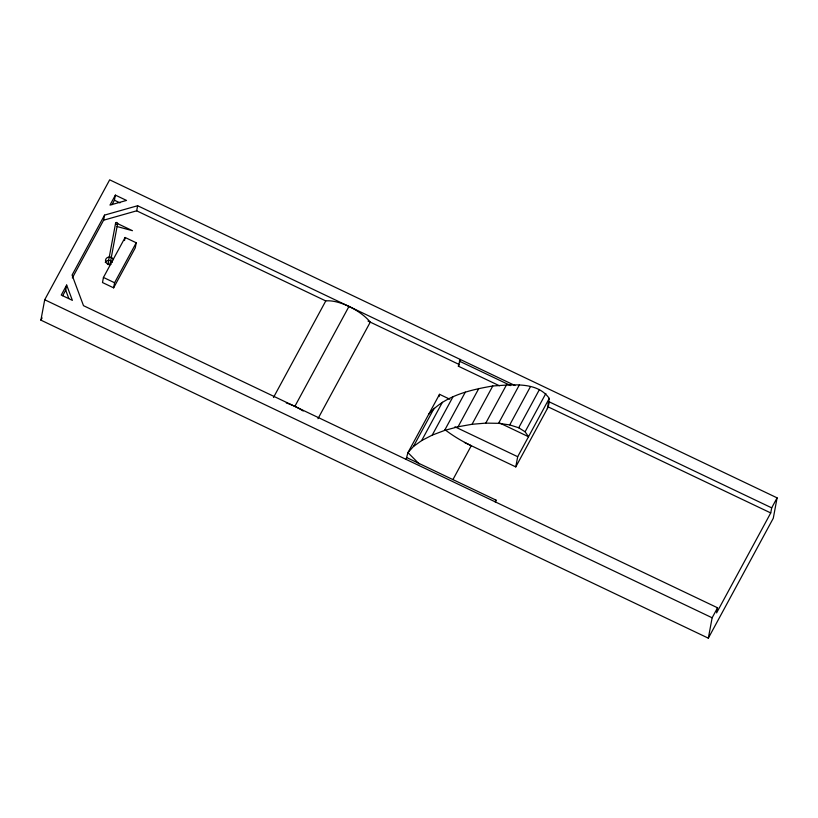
<?xml version="1.0" encoding="UTF-8"?>
<svg xmlns="http://www.w3.org/2000/svg" width="818" height="818" viewBox="0 0 818 818"><rect width="100%" height="100%" fill="white"/><g stroke="black" fill="none" stroke-linecap="round" stroke-linejoin="round"><path stroke-width="1.23" d="M40.9 320.145L44.714 299.756L109.673 179.827L777.1 497.855L773.286 518.244L708.327 638.173L40.9 320.145L42.117 317.905M62.7 295.717L65.716 290.165L66.667 285.073L72.373 300.359L61.248 295.063L66.667 285.073M72.332 277.946L103.6 220.206L104.561 215.114L137.629 205.727L514.962 385.523M112.025 204.664L114.428 200.216L115.389 195.124L126.504 200.42L109.97 205.113L115.389 195.124M103.446 277.445L102.495 282.547L113.62 287.844L135.267 247.864L136.228 242.772L125.103 237.476L103.446 277.445L114.571 282.752L113.62 287.844M107.966 263.979L115.594 223.202M109.99 264.398L117.618 223.631A1.033 0.941 10.6 0 0 116.268 222.516A1.033 0.941 10.6 0 0 115.931 224.112A1.033 0.941 10.6 0 0 117.618 223.631L132.455 230.696L117.076 226.535M124.53 240.533L125.103 237.476M103.6 220.206L136.678 210.819L137.629 205.727M406.086 459.379L407.947 452.62L439.522 394.317L449.788 399.215M439.102 396.587L439.522 394.317M499.44 385.769L458.366 366.198L460.166 359.409L459.593 362.466M495.596 502.16L495.984 500.115L406.996 457.712M464.44 442.436L515.78 466.904L517.682 456.71L549.267 398.407C537.037 381.004 511.322 384.941 492.794 385.973C469.89 389.951 444.368 395.748 428.693 414.307M547.354 408.601L549.267 398.407M515.78 466.904L548.254 406.935L549.215 401.842L771.691 507.855L770.73 512.947L716.599 612.886L717.55 607.794L83.497 305.666L72.076 275.073L104.561 215.114M708.327 638.173L712.141 617.784L717.55 607.794M458.366 366.198L459.215 364.511L367.998 321.045M114.571 282.752L136.228 242.772M273.478 397.497L325.779 300.932A31.023 12.444 28.4 0 1 370.278 322.128L317.967 418.704M294.848 406.372L348.979 306.433M419.184 463.939L407.947 452.62L413.427 446.505L434.174 408.192M413.427 446.505L421.659 440.575L442.415 402.262M421.659 440.575L432.221 435.125L452.967 396.812M432.221 435.125L444.563 430.442L465.319 392.139M444.563 430.442L458.07 426.771L478.827 388.458M458.07 426.771L472.047 424.286L492.794 385.973M452.906 479.634L471.28 445.698A62.035 24.877 28.4 0 1 444.839 429.603M472.047 424.286L485.769 423.121L506.516 384.808M485.769 423.121L498.551 423.325L519.297 385.022M498.551 423.325L509.726 424.91L530.473 386.597M509.726 424.91L518.724 427.773L539.481 389.46M499.992 423.131L528.51 436.72L525.095 431.781L545.851 393.468M495.074 501.782L495.984 500.115M548.305 403.509L549.215 401.842M771.691 507.855L777.1 497.855M459.317 361.106L510.759 385.615M114.428 200.216L119.99 202.864M136.678 210.819L325.779 300.932M548.254 406.935L770.73 512.947M454.941 426.812L517.682 456.71M44.714 299.756L712.141 617.784M518.724 427.773L525.095 431.781M65.716 290.165L68.784 298.406M286.28 402.947A31.023 12.444 28.4 0 1 303.202 411.004M110.962 264.398A4.131 3.753 10.6 0 1 105.716 261.893A4.131 3.753 10.6 0 1 108.262 257.189A4.131 3.753 10.6 0 1 113.508 259.684M110.001 264.153A1.033 0.941 10.6 0 1 109.898 264.633M108.119 264.684A1.033 0.941 10.6 0 1 108.395 263.386M105.266 262.425A4.131 3.753 10.6 0 1 108.682 260.421M109.755 260.513A4.131 3.753 10.6 0 1 112.393 262.189"/></g></svg>
